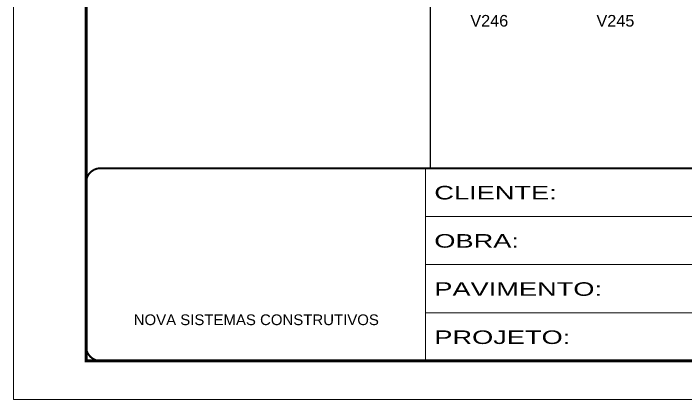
# Model space of a CAD drawing. Extents: x 3309 to 9590, y -2522 to 15424.
# Drawn here: x 8078 to 8772, y 12409 to 12809 of the extents above; entities that cross this region are included whole.
import ezdxf

# ---------------------------------------------------------------- set-up
doc = ezdxf.new("R2010")
doc.units = 0
doc.linetypes.add('CONTINUO', pattern=[0])
doc.linetypes.add('DASHED', pattern=[0.75, 0.5, -0.25])
doc.layers.add('5', color=5, linetype='Continuous')
doc.layers.add('COTA', color=241, linetype='Continuous')
doc.layers.add('Folhas', color=255, linetype='Continuous', lineweight=9)
doc.layers.add('SARRAFO DE PRESSAO', color=251, linetype='DASHED', lineweight=9)
doc.styles.add('ARIAL', font='arial.ttf')
doc.styles.get("Standard").update_dxf_attribs({"font": 'arial.ttf'})
doc.styles.add('Tecnologia', font='')
doc.styles.get('Tecnologia').set_extended_font_data('Forgotten Futurist')

# ---------------------------------------------------------------- blocks, each defined once
blk = doc.blocks.new('9999999999')
at = {"color": 30, "linetype": 'CONTINUO'}
for p, q in [((98564.56, 34230.21), (98564.56, 34429.45)), ((98564.56, 34379.64), (99583.98, 34379.64)), ((98564.56, 34329.83), (99487.98, 34329.83)), ((98564.56, 34280.02), (99487.98, 34280.02))]:
    blk.add_line(p, q, dxfattribs=at)
at = {"color": 30, "linetype": 'CONTINUO', "const_width": 2}
blk.add_lwpolyline([(99583.98, 34230.21), (99583.98, 34414.45, 0.414214), (99568.98, 34429.45), (98228.98, 34429.45, 0.414214), (98213.98, 34414.45), (98213.98, 34245.21, 0.414214), (98228.98, 34230.21), (99583.98, 34230.21)], format="xyb", dxfattribs=at)
at = {"layer": 'Folhas'}
blk.add_lwpolyline([(98138.98, 34190.21), (99623.98, 34190.21), (99623.98, 35240.21), (98138.98, 35240.21)], close=True, dxfattribs=at)
at = {"layer": 'Folhas', "color": 30, "const_width": 3}
blk.add_lwpolyline([(98213.98, 34230.21), (99583.98, 34230.21), (99583.98, 35200.21), (98213.98, 35200.21)], close=True, dxfattribs=at)
at = {"color": 7, "linetype": 'Continuous', "ltscale": 5, "style": 'ARIAL'}
blk.add_text('NOVA SISTEMAS CONSTRUTIVOS', height=11.0592, dxfattribs=at).set_placement((98263.19, 34267.21))
at = {"layer": 'Folhas', "color": 7, "style": 'Tecnologia', "width": 1.5}
for s, p in [('CLIENTE:', (98573.65, 34397.17)), ('OBRA:', (98573.65, 34347.31)), ('PAVIMENTO:', (98573.65, 34297.5)), ('PROJETO:', (98573.65, 34247.69))]:
    blk.add_text(s, height=14, dxfattribs=at).set_placement(p)

msp = doc.modelspace()

# ---------------------------------------------------------------- linework, layer by layer
at = {"layer": 'COTA'}
msp.add_line((8508.24, 13419.28), (8508.24, 12648.53), dxfattribs=at)

# ---------------------------------------------------------------- block references
at = {"layer": 'SARRAFO DE PRESSAO', "color": 6, "linetype": 'ByBlock'}
msp.add_blockref('9999999999', (-90061.11, -21780.92), dxfattribs=at)

# ---------------------------------------------------------------- texts
at = {"layer": '5', "linetype": 'Continuous'}
for s, p in [('V246', (8549.73, 12795.03)), ('V245', (8679.98, 12795.03))]:
    msp.add_text(s, height=12, rotation=359.99996, dxfattribs=at).set_placement(p)

doc.saveas('drawing.dxf')
